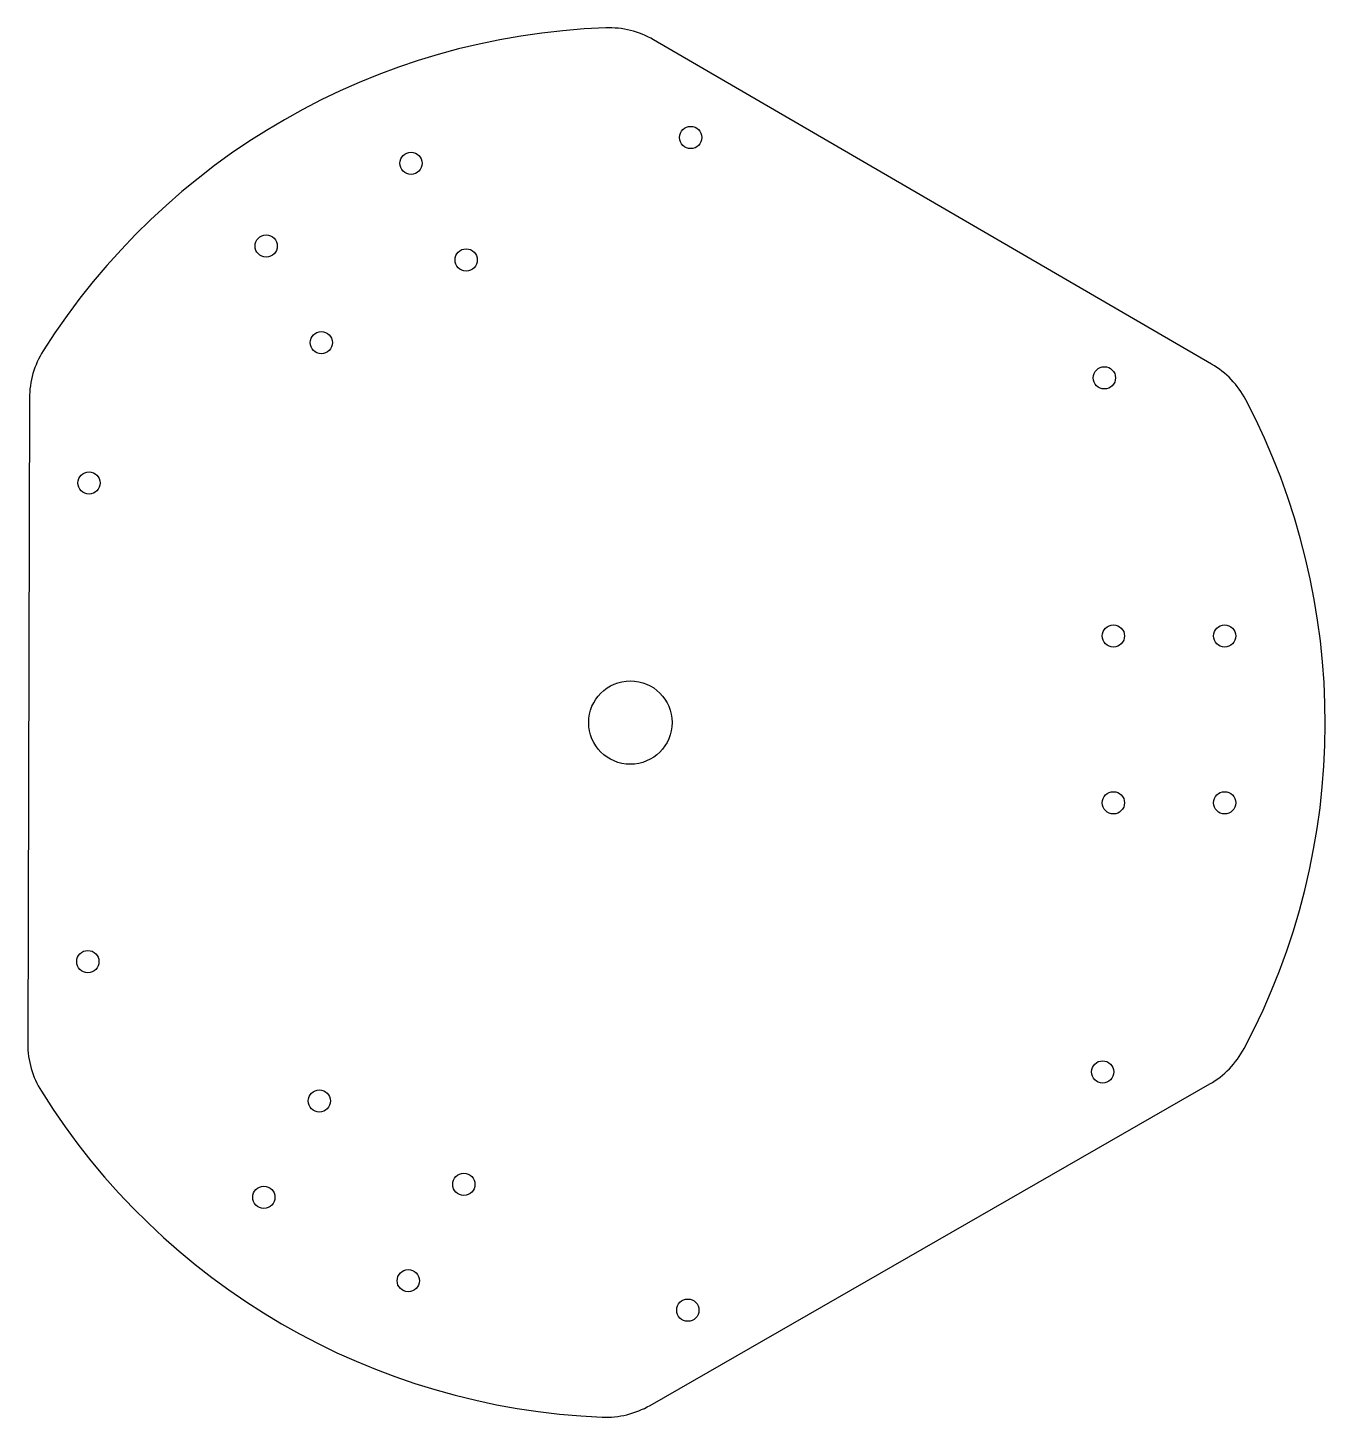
# Model space of a CAD drawing. Header units: millimetres. Extents: x -108 to 126, y -125 to 125.
import ezdxf

# ---------------------------------------------------------------- set-up
doc = ezdxf.new("R2010")
doc.units = ezdxf.units.MM
doc.layers.get('0').update_dxf_attribs({"linetype": 'CONTINUOUS'})

msp = doc.modelspace()

# ---------------------------------------------------------------- linework, layer by layer
msp.add_lwpolyline([(-105.03, 67.04, 0.141351), (-107.51, 58.53), (-107.81, -57.58, 0.141351), (-105.37, -66.11, 0.247641), (-4.49, -124.7, 0.141351), (4.13, -122.59), (104.83, -64.79, 0.141351), (111, -58.42, 0.247641), (111.29, 58.25, 0.141351), (105.16, 64.65), (4.75, 122.97, 0.141351), (-3.85, 125.12, 0.247641)], format="xyb", close=True)
for centre, radius in [((11.45, 105.4), 2), ((-38.86, 100.76), 2), ((-64.92, 85.89), 2), ((-28.95, 83.39), 2), ((-55.01, 68.52), 2), ((85.87, 62.18), 2), ((-96.79, 43.28), 2), ((87.49, 15.77), 2), ((107.49, 15.77), 2), ((0.59, 0.2), 7.5), ((87.49, -14.23), 2), ((107.49, -14.23), 2), ((-97.01, -42.78), 2), ((85.55, -62.62), 2), ((-55.35, -67.84), 2), ((-29.37, -82.84), 2), ((-65.35, -85.16), 2), ((-39.37, -100.16), 2), ((10.92, -105.46), 2)]:
    msp.add_circle(centre, radius)

doc.saveas('drawing.dxf')
